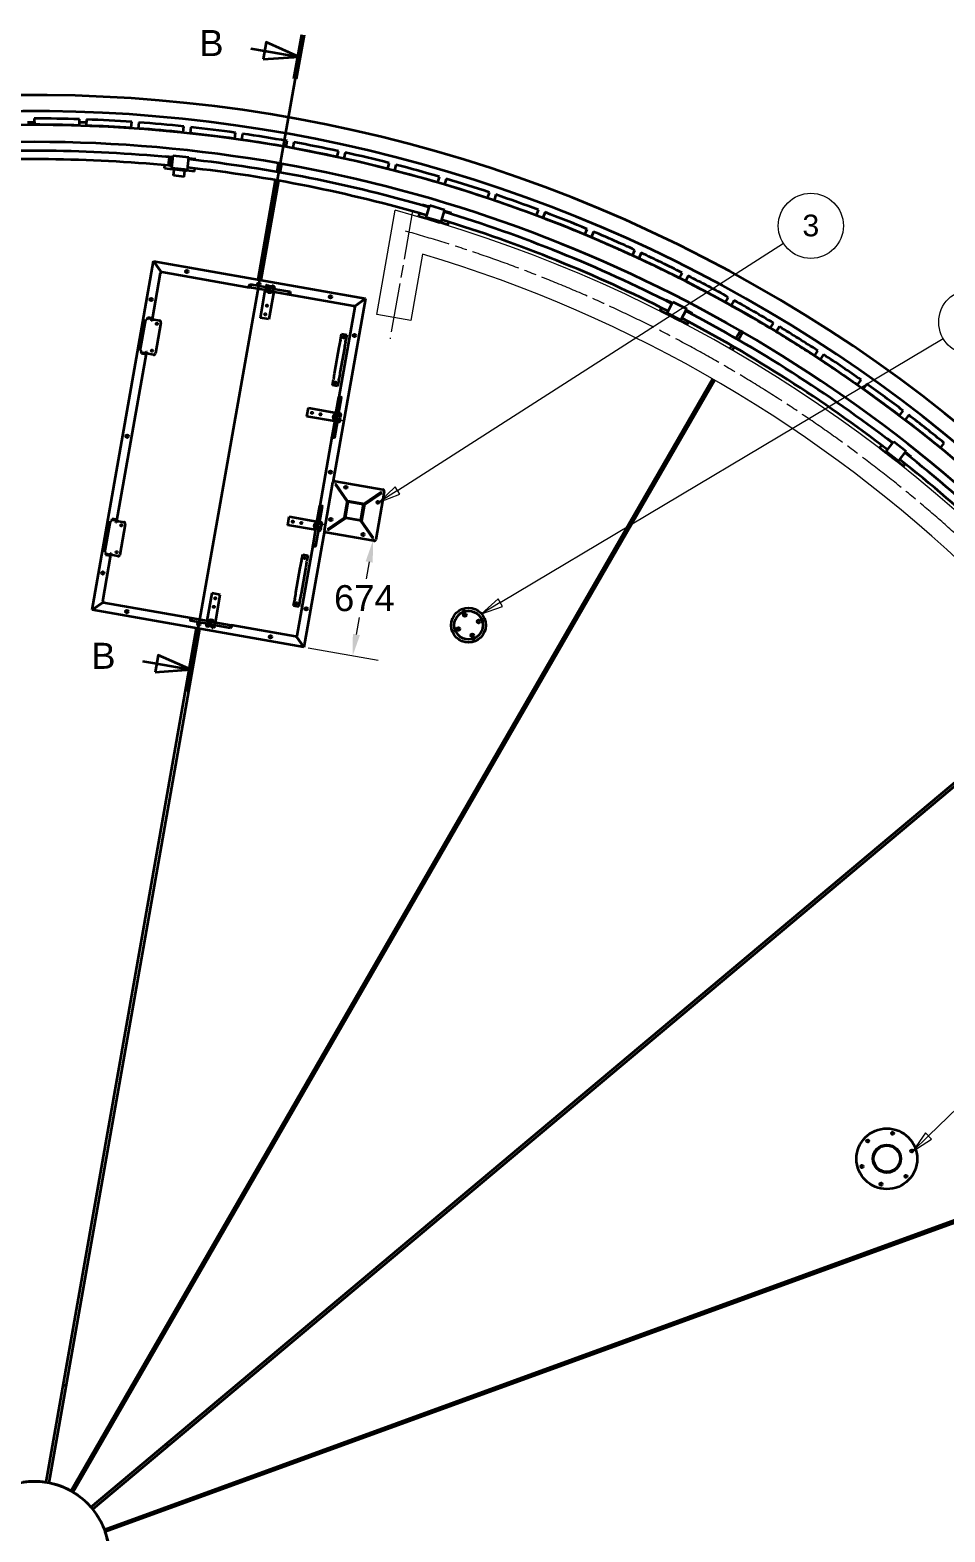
# Model space of a CAD drawing. Header units: millimetres. Extents: x 0 to 42050, y 0 to 29700.
# Drawn here: x 9742 to 15014, y 9618 to 18273 of the extents above; entities that cross this region are included whole.
import ezdxf

# ---------------------------------------------------------------- set-up
doc = ezdxf.new("R2010")
doc.units = ezdxf.units.MM
doc.header["$LTSCALE"] = 50
doc.linetypes.add('CHAIN', pattern=[0.3543, 0.2362, -0.0295, 0.0591, -0.0295])
for name, color, linetype, lineweight in [('Dimension', 7, 'Continuous', 18), ('Section Line', 7, 'CHAIN', 35), ('Symbol', 7, 'Continuous', 18), ('Visible', 7, 'Continuous', 35)]:
    doc.layers.add(name, color=color, linetype=linetype, lineweight=lineweight)
doc.layers.add('P_Cable Ducts (CD)', color=30, linetype='Continuous', lineweight=18, true_color=0xff7f00)
doc.layers.add('P_Condensate Centerline', color=40, linetype='CHAIN', lineweight=18, true_color=0xffbf00)
doc.styles.add('Note Text', font='arial.ttf')
doc.styles.add('Title', font='arial.ttf')
doc.dimstyles.new('Default - Method 2b', dxfattribs={"dimscale": 50, "dimtxt": 3, "dimasz": 2.5, "dimexe": 3, "dimexo": 0.5, "dimgap": 0.7, "dimtad": 0, "dimtoh": 1, "dimdec": 1, "dimrnd": 1e-08, "dimtxsty": 'Title', "dimcen": 0.09, "dimdle": 10, "dimclrd": 256, "dimclre": 256, "dimclrt": 7, "dimadec": 0, "dimazin": 2, "dimtfac": 0.833333, "dimtdec": 1, "dimtmove": 0, "dimatfit": 3, "dimfxl": 1, "dimtolj": 1, "dimlwd": -1, "dimlwe": -1, "dimarcsym": 0})

# ---------------------------------------------------------------- blocks, each defined once
blk = doc.blocks.new('2dTransSection2')
at = {"layer": 'Section Line', "linetype": 'CHAIN', "ltscale": 22.489637}
blk.add_line((226.26, 364.92), (212.91, 289.21), dxfattribs=at)
at = {"layer": 'Section Line', "linetype": 'Continuous'}
for p, q in [((222.04, 364.06), (221.7, 362.09)), ((225.81, 362.38), (222.04, 364.06)), ((220.27, 363.35), (221.87, 363.07)), ((221.7, 362.09), (225.81, 362.38)), ((221.87, 363.07), (225.81, 362.38)), ((207.81, 292.73), (209.42, 292.45)), ((209.59, 293.43), (209.24, 291.46)), ((213.36, 291.75), (209.59, 293.43)), ((209.24, 291.46), (213.36, 291.75)), ((209.42, 292.45), (213.36, 291.75))]:
    blk.add_line(p, q, dxfattribs=at)
at = {"layer": 'Section Line', "linetype": 'Continuous', "lineweight": 70}
for p, q in [((226.26, 364.92), (225.36, 359.83)), ((213.81, 294.3), (212.91, 289.21))]:
    blk.add_line(p, q, dxfattribs=at)
at = {"layer": 'Section Line', "linetype": 'Continuous', "flags": 128}
for points in [[(221.7, 362.09), (225.81, 362.38), (222.04, 364.06), (221.7, 362.09)], [(209.24, 291.46), (213.36, 291.75), (209.59, 293.43), (209.24, 291.46)]]:
    blk.add_lwpolyline(points, dxfattribs=at)
at = {"layer": 'Section Line'}
for points in [[(221.7, 362.09), (225.81, 362.38), (222.04, 364.06), (221.7, 362.09)], [(209.24, 291.46), (213.36, 291.75), (209.59, 293.43), (209.24, 291.46)]]:
    blk.add_solid(points, dxfattribs=at)
at = {"layer": 'Section Line', "char_height": 3, "attachment_point": 7, "style": 'Title'}
for insert in [(214.34, 362.46), (201.89, 291.84)]:
    blk.add_mtext('B', dxfattribs=dict(at, insert=insert))
blk = doc.blocks.new('Balloon5')
at = {"layer": 'Symbol'}
for p, q in [((237.18, 312.38), (281.67, 340.88)), ((236.91, 312.8), (235.08, 311.03)), ((237.18, 312.38), (235.08, 311.03)), ((235.08, 311.03), (237.45, 311.96)), ((237.45, 311.96), (236.91, 312.8))]:
    blk.add_line(p, q, dxfattribs=at)
at = {"layer": 'Symbol', "flags": 128}
blk.add_lwpolyline([(236.91, 312.8), (235.08, 311.03), (237.45, 311.96), (236.91, 312.8)], dxfattribs=at)
at = {"layer": 'Symbol'}
blk.add_circle((284.82, 342.9), 3.75, dxfattribs=at)
blk.add_solid([(236.91, 312.8), (235.08, 311.03), (237.45, 311.96), (236.91, 312.8)], dxfattribs=at)
at = {"layer": 'Symbol', "insert": (284.82, 342.92), "char_height": 2.5, "attachment_point": 5, "style": 'Note Text'}
blk.add_mtext('3', dxfattribs=at)
blk = doc.blocks.new('*D44')
at = {"layer": 'Defpoints', "color": 0, "transparency": 16777216}
for p in [(11717.9, 15330.8), (11717.9, 15330.8), (11320.1, 14716.5)]:
    blk.add_point(p, dxfattribs=at)
at = {"layer": 'Dimension', "transparency": 16777216}
for p, q in [((11696.1, 15207.7), (11679, 15110.5)), ((11622.5, 14790.1), (11639.7, 14887.3)), ((11344.7, 14712.2), (11748.5, 14641))]:
    blk.add_line(p, q, dxfattribs=at)
for points in [[(11675.6, 15211.3), (11716.7, 15204), (11717.9, 15330.8)], [(11602, 14793.7), (11643, 14786.5), (11600.8, 14667)]]:
    blk.add_solid(points, dxfattribs=at)
at = {"layer": 'Dimension', "color": 7, "transparency": 16777216, "insert": (11493.5, 14922.3), "char_height": 150, "attachment_point": 7, "style": 'Title'}
blk.add_mtext('\\A1;674', dxfattribs=at)
blk = doc.blocks.new('Balloon44')
at = {"layer": 'Symbol'}
for p, q in [((249.02, 299.47), (300.09, 329.9)), ((248.77, 299.9), (246.87, 298.19)), ((249.02, 299.47), (246.87, 298.19)), ((249.28, 299.04), (248.77, 299.9)), ((246.87, 298.19), (249.28, 299.04))]:
    blk.add_line(p, q, dxfattribs=at)
at = {"layer": 'Symbol', "flags": 128}
blk.add_lwpolyline([(248.77, 299.9), (246.87, 298.19), (249.28, 299.04), (248.77, 299.9)], dxfattribs=at)
at = {"layer": 'Symbol'}
for centre in [(303.31, 331.81), (310.81, 331.81)]:
    blk.add_circle(centre, 3.75, dxfattribs=at)
blk.add_solid([(248.77, 299.9), (246.87, 298.19), (249.28, 299.04), (248.77, 299.9)], dxfattribs=at)
at = {"layer": 'Symbol', "char_height": 2.5, "attachment_point": 5, "style": 'Note Text'}
for s, insert in [('19', (303.31, 331.83)), ('21', (310.81, 331.81))]:
    blk.add_mtext(s, dxfattribs=dict(at, insert=insert))
blk = doc.blocks.new('Balloon49')
at = {"layer": 'Symbol'}
for p, q in [((298.38, 238), (360.27, 298.01)), ((298.04, 238.36), (296.59, 236.26)), ((298.38, 238), (296.59, 236.26)), ((296.59, 236.26), (298.73, 237.64)), ((298.73, 237.64), (298.04, 238.36))]:
    blk.add_line(p, q, dxfattribs=at)
at = {"layer": 'Symbol', "flags": 128}
blk.add_lwpolyline([(298.04, 238.36), (296.59, 236.26), (298.73, 237.64), (298.04, 238.36)], dxfattribs=at)
at = {"layer": 'Symbol'}
blk.add_circle((362.95, 300.61), 3.75, dxfattribs=at)
blk.add_solid([(298.04, 238.36), (296.59, 236.26), (298.73, 237.64), (298.04, 238.36)], dxfattribs=at)
at = {"layer": 'Symbol', "insert": (362.95, 300.61), "char_height": 2.5, "attachment_point": 5, "style": 'Note Text'}
blk.add_mtext('17', dxfattribs=at)

msp = doc.modelspace()

# ---------------------------------------------------------------- linework, layer by layer
at = {"layer": 'P_Cable Ducts (CD)'}
for p, q in [((11739.4, 16633.72), (11845.44, 17235.1)), ((11951.91, 17204.99), (11845.44, 17235.1)), ((12003.83, 16981.65), (11936.36, 16598.99)), ((11936.36, 16598.99), (11739.4, 16633.72))]:
    msp.add_line(p, q, dxfattribs=at)
for radius, start, end in [(8030, 304.017858, 74.209996), (7830, 18.844238, 73.39969)]:
    msp.add_arc((9766.85, 9477.99), radius, start, end, dxfattribs=at)
at = {"layer": 'P_Condensate Centerline', "ltscale": 23.990969}
msp.add_line((11946.34, 17231.47), (11816.17, 16493.25), dxfattribs=at)
for start, end in [(340.336504, 74.351842), (205.648158, 21.225769), (255.589818, 21.225769)]:
    msp.add_arc((9766.85, 9477.99), 7930, start, end, dxfattribs=at)
at = {"layer": 'Visible'}
for p, q in [((9766.4, 17762.99), (9766.48, 17727.99)), ((10026.07, 17723.92), (10027.26, 17758.9)), ((10067.23, 17757.55), (10066.05, 17722.57)), ((10325.32, 17709.07), (10327.77, 17743.98)), ((9766.45, 17740.08), (9726.45, 17740.08)), ((10066.64, 17740.08), (10026.62, 17740.08)), ((10367.67, 17741.18), (10365.22, 17706.27)), ((10623.83, 17683.36), (10627.55, 17718.17)), ((10667.32, 17713.91), (10663.6, 17679.11)), ((10921.21, 17646.83), (10926.19, 17681.48)), ((10965.78, 17675.79), (10960.8, 17641.14)), ((11217.07, 17599.53), (11223.3, 17633.97)), ((11262.66, 17626.84), (11256.43, 17592.4)), ((11511.01, 17541.52), (11518.49, 17575.71)), ((10516.52, 17476.91), (10518.27, 17493.7)), ((10523.3, 17541.74), (10523.8, 17546.53)), ((10523.8, 17546.53), (10564.58, 17542.26)), ((10540.07, 17491.63), (10544.71, 17539.7)), ((10540.42, 17495.26), (10541.34, 17494.59)), ((10544.37, 17536.07), (10542.39, 17515.67)), ((10544.37, 17536.07), (10544.36, 17536.07)), ((10544.37, 17536.07), (10545.41, 17536.55)), ((10547.37, 17494.58), (10546.34, 17494.11)), ((10547.02, 17490.95), (10551.7, 17539.03)), ((10551.33, 17535.39), (10549.36, 17514.99)), ((10551.33, 17535.39), (10550.4, 17536.06)), ((10551.34, 17535.39), (10551.33, 17535.39)), ((10558.81, 17477.51), (10566.41, 17550.12)), ((10565.57, 17542.16), (10564.58, 17542.26)), ((10566.41, 17550.12), (10655.92, 17540.75)), ((10648.32, 17468.15), (10655.92, 17540.75)), ((10656.08, 17532.69), (10655.09, 17532.79)), ((10696.86, 17528.42), (10656.08, 17532.69)), ((10696.36, 17523.63), (10696.86, 17528.42)), ((11165.37, 17455.48), (11174.2, 17505.56)), ((11189.96, 17502.78), (11181.13, 17452.71)), ((11557.57, 17567.16), (11550.09, 17532.97)), ((11802.66, 17472.87), (11811.37, 17506.76)), ((11850.11, 17496.8), (11841.39, 17462.9)), ((10516.52, 17476.91), (10563.26, 17472.02)), ((10648.32, 17468.15), (10558.81, 17477.51)), ((10563.78, 17476.99), (10563.26, 17472.02)), ((10572.21, 17471.08), (10563.26, 17472.02)), ((10566.77, 17476.68), (10566.56, 17474.69)), ((10572.52, 17474.07), (10566.56, 17474.69)), ((10568.36, 17434.28), (10571.9, 17468.1)), ((10630.02, 17427.83), (10568.36, 17434.28)), ((10572.21, 17471.08), (10571.9, 17468.1)), ((10572.21, 17471.08), (10633.88, 17464.63)), ((10634.19, 17467.61), (10572.52, 17474.07)), ((10630.02, 17427.83), (10633.56, 17461.65)), ((10633.56, 17461.65), (10633.88, 17464.63)), ((10633.88, 17464.63), (10642.83, 17463.69)), ((10634.19, 17467.61), (10640.15, 17466.99)), ((10640.36, 17468.98), (10640.15, 17466.99)), ((10643.35, 17468.67), (10642.83, 17463.69)), ((10689.57, 17458.8), (10642.83, 17463.69)), ((10689.57, 17458.8), (10691.33, 17475.59)), ((11055.89, 16834.56), (11156.99, 17407.92)), ((11172.74, 17405.14), (11071.65, 16831.78)), ((12091.61, 17393.67), (12101.56, 17427.23)), ((12139.91, 17415.87), (12129.97, 17382.31)), ((12377.51, 17304.04), (12388.66, 17337.21)), ((12426.58, 17324.46), (12415.42, 17291.29)), ((11134.64, 17281.19), (11150.34, 17278.07)), ((12001.68, 17262.71), (12003.06, 17267.32)), ((12003.06, 17267.32), (12042.35, 17255.59)), ((12024.7, 17193.02), (12045.6, 17262.97)), ((12043.31, 17255.3), (12042.35, 17255.59)), ((12045.6, 17262.97), (12131.83, 17237.2)), ((12110.93, 17167.26), (12131.83, 17237.2)), ((12130.5, 17229.25), (12129.54, 17229.54)), ((12169.78, 17217.52), (12130.5, 17229.25)), ((12659.96, 17204.08), (12672.31, 17236.83)), ((11983.03, 17200.25), (11987.86, 17216.42)), ((11983.03, 17200.25), (12028.06, 17186.8)), ((12110.93, 17167.26), (12024.7, 17193.02)), ((12029.49, 17191.59), (12028.06, 17186.8)), ((12036.68, 17184.22), (12028.06, 17186.8)), ((12032.37, 17190.73), (12031.79, 17188.81)), ((12037.54, 17187.1), (12031.79, 17188.81)), ((12035.66, 17180.81), (12035.82, 17181.35)), ((12036.68, 17184.22), (12035.82, 17181.35)), ((12036.68, 17184.22), (12096.09, 17166.47)), ((12096.95, 17169.35), (12037.54, 17187.1)), ((12095.07, 17163.06), (12095.23, 17163.6)), ((12095.23, 17163.6), (12096.09, 17166.47)), ((12096.09, 17166.47), (12104.71, 17163.9)), ((12096.95, 17169.35), (12102.7, 17167.63)), ((12103.27, 17169.55), (12102.7, 17167.63)), ((12106.14, 17168.69), (12104.71, 17163.9)), ((12149.75, 17150.44), (12104.71, 17163.9)), ((12149.75, 17150.44), (12154.58, 17166.62)), ((12168.4, 17212.9), (12169.78, 17217.52)), ((12709.74, 17222.71), (12697.38, 17189.96)), ((12938.59, 17093.93), (12952.13, 17126.21)), ((12989.01, 17110.74), (12975.48, 17078.47)), ((13213.04, 16973.74), (13227.74, 17005.51)), ((13264.04, 16988.71), (13249.35, 16956.95)), ((10098.94, 14931.83), (10453.19, 16940.83)), ((10500.23, 16873.64), (10453.19, 16940.83)), ((10453.19, 16940.83), (11674.35, 16725.51)), ((10453.19, 16940.83), (10500.23, 16873.64)), ((10499.89, 16876.75), (10500.41, 16879.7)), ((10501.28, 16879.55), (10500.23, 16873.64)), ((10501.28, 16879.55), (10500.41, 16879.7)), ((10501.28, 16879.55), (11007.28, 16790.33)), ((10447.01, 16606.32), (10494.32, 16874.68)), ((10494.48, 16875.55), (10494.32, 16874.68)), ((10500.23, 16873.64), (10494.32, 16874.68)), ((10497.43, 16875.03), (10494.48, 16875.55)), ((10497.28, 16874.16), (10497.43, 16875.03)), ((10500.75, 16876.6), (10499.89, 16876.75)), ((11106.43, 16789.09), (11010.06, 16806.09)), ((11099.86, 16790.25), (11101.25, 16798.13)), ((11107.04, 16802.19), (11117.88, 16800.28)), ((11117.88, 16800.28), (11117.33, 16797.18)), ((11135.06, 16794.06), (11135.6, 16797.15)), ((11135.6, 16797.15), (11146.44, 16795.24)), ((11139.28, 16803.61), (11138.07, 16796.72)), ((11139.28, 16803.61), (11143.22, 16802.91)), ((11142, 16796.02), (11143.22, 16802.91)), ((13482.95, 16843.67), (13498.79, 16874.88)), ((13534.46, 16856.77), (13518.62, 16825.56)), ((11103.65, 16773.34), (11007.28, 16790.33)), ((11068.95, 16614.96), (11097.08, 16774.49)), ((11146.32, 16765.81), (11118.19, 16606.27)), ((11139.76, 16766.97), (11236.13, 16749.98)), ((11142.53, 16782.73), (11238.9, 16765.73)), ((11150.49, 16789.45), (11149.1, 16781.57)), ((11152.6, 16785.03), (11149.8, 16785.52)), ((11152.55, 16780.96), (11153.17, 16784.48)), ((11153.17, 16784.48), (11153.16, 16784.52)), ((11236.13, 16749.98), (11608.2, 16684.37)), ((11674.35, 16725.51), (11487.5, 15665.86)), ((11674.35, 16725.51), (11610.63, 16680.9)), ((11610.63, 16680.9), (11674.35, 16725.51)), ((13402.95, 16715.05), (13405.16, 16719.33)), ((13405.16, 16719.33), (13441.6, 16700.53)), ((13412.68, 16642.31), (13446.15, 16707.18)), ((13446.15, 16707.18), (13526.14, 16665.92)), ((13747.95, 16703.87), (13764.92, 16734.49)), ((13799.9, 16715.1), (13782.94, 16684.49)), ((11103.81, 16688.01), (11110.42, 16686.85)), ((11613.07, 16677.42), (11521.41, 16157.63)), ((11607.16, 16678.46), (11608.2, 16684.37)), ((11613.07, 16677.42), (11607.16, 16678.46)), ((11610.63, 16680.9), (11607.68, 16681.42)), ((11609.06, 16684.22), (11608.2, 16684.37)), ((11608.54, 16681.26), (11609.06, 16684.22)), ((11610.11, 16677.94), (11610.63, 16680.9)), ((11610.26, 16678.81), (11613.22, 16678.29)), ((11613.07, 16677.42), (11613.22, 16678.29)), ((13373.06, 16657.12), (13380.8, 16672.12)), ((13373.06, 16657.12), (13414.83, 16635.57)), ((13492.66, 16601.04), (13412.68, 16642.31)), ((13417.13, 16640.02), (13414.83, 16635.57)), ((13422.83, 16631.45), (13414.83, 16635.57)), ((13419.79, 16638.64), (13418.87, 16636.86)), ((13424.21, 16634.11), (13418.87, 16636.86)), ((13421.2, 16628.28), (13421.46, 16628.78)), ((13422.83, 16631.45), (13421.46, 16628.78)), ((13422.83, 16631.45), (13477.93, 16603.02)), ((13479.31, 16605.68), (13424.21, 16634.11)), ((13442.49, 16700.07), (13441.6, 16700.53)), ((13492.66, 16601.04), (13526.14, 16665.92)), ((13523.36, 16658.35), (13522.47, 16658.81)), ((13559.79, 16639.55), (13523.36, 16658.35)), ((13557.58, 16635.27), (13559.79, 16639.55)), ((10377.23, 16423.67), (10409.18, 16604.87)), ((10417.06, 16603.48), (10409.18, 16604.87)), ((10417.06, 16603.48), (10418.45, 16611.36)), ((10425.41, 16610.13), (10418.45, 16611.36)), ((10419.43, 16611.19), (10420.47, 16617.1)), ((10446.08, 16612.58), (10420.47, 16617.1)), ((10439.06, 16607.73), (10425.41, 16610.13)), ((10443.07, 16607.02), (10439.06, 16607.73)), ((10441.33, 16597.17), (10441.68, 16599.14)), ((10445.27, 16596.48), (10441.33, 16597.17)), ((10443.07, 16607.02), (10441.68, 16599.14)), ((10445.04, 16606.67), (10443.07, 16607.02)), ((10445.04, 16606.67), (10446.08, 16612.58)), ((10445.04, 16606.67), (10447.01, 16606.32)), ((10447.01, 16606.32), (10445.27, 16596.48)), ((10446.08, 16612.58), (10448.05, 16612.23)), ((10447.01, 16606.32), (10487.38, 16599.2)), ((10495.49, 16587.62), (10464.24, 16410.35)), ((11118.19, 16606.27), (11068.95, 16614.96)), ((13476.3, 16599.85), (13476.55, 16600.35)), ((13476.55, 16600.35), (13477.93, 16603.02)), ((13477.93, 16603.02), (13485.93, 16598.89)), ((13479.31, 16605.68), (13484.64, 16602.93)), ((13485.55, 16604.71), (13484.64, 16602.93)), ((13488.22, 16603.34), (13485.93, 16598.89)), ((13527.7, 16577.34), (13485.93, 16598.89)), ((13527.7, 16577.34), (13535.44, 16592.34)), ((13809.5, 16496.06), (13834.92, 16540.1)), ((13848.78, 16532.1), (13823.35, 16488.06)), ((14007.71, 16554.55), (14025.77, 16584.53)), ((14060.03, 16563.88), (14041.97, 16533.9)), ((11498.24, 16302.62), (11523.43, 16445.51)), ((11523.43, 16445.51), (11524.94, 16454.04)), ((11524.94, 16454.04), (11529.93, 16482.33)), ((11530.68, 16486.6), (11529.93, 16482.33)), ((11530.68, 16486.6), (11536.97, 16522.28)), ((11536.97, 16522.28), (11566.51, 16517.07)), ((11554.48, 16448.83), (11552.98, 16440.3)), ((11559.47, 16477.12), (11554.48, 16448.83)), ((11559.47, 16477.12), (11560.22, 16481.39)), ((11566.51, 16517.07), (11560.22, 16481.39)), ((13774.92, 16436.17), (13785.35, 16454.23)), ((13799.2, 16446.23), (13788.78, 16428.17)), ((10242.27, 15445.24), (10412.28, 16409.36)), ((10377.23, 16423.67), (10385.11, 16422.28)), ((10383.66, 16408.32), (10384.7, 16414.23)), ((10409.26, 16403.8), (10383.66, 16408.32)), ((10385.11, 16422.28), (10383.72, 16414.4)), ((10390.68, 16413.17), (10383.72, 16414.4)), ((10404.33, 16410.76), (10390.68, 16413.17)), ((10408.34, 16410.06), (10404.33, 16410.76)), ((10408.34, 16410.06), (10409.73, 16417.94)), ((10410.31, 16409.71), (10408.34, 16410.06)), ((10409.26, 16403.8), (10410.31, 16409.71)), ((10409.26, 16403.8), (10411.23, 16403.45)), ((10409.73, 16417.94), (10410.07, 16419.91)), ((10410.07, 16419.91), (10414.01, 16419.21)), ((10410.31, 16409.71), (10412.28, 16409.36)), ((10414.01, 16419.21), (10412.28, 16409.36)), ((10452.65, 16402.24), (10412.28, 16409.36)), ((11552.98, 16440.3), (11527.78, 16297.41)), ((14261.87, 16395.89), (14281.01, 16425.2)), ((14314.5, 16403.32), (14295.35, 16374.02)), ((11491.74, 16265.79), (11496.73, 16294.09)), ((11496.73, 16294.09), (11498.24, 16302.62)), ((11526.28, 16288.88), (11521.29, 16260.58)), ((11527.78, 16297.41), (11526.28, 16288.88)), ((9975.84, 9855.97), (13674.92, 16262.97)), ((13688.78, 16254.97), (9989.7, 9847.97)), ((11484.7, 16225.85), (11490.99, 16261.53)), ((11514.25, 16220.64), (11484.7, 16225.85)), ((11491.74, 16265.79), (11490.99, 16261.53)), ((11520.54, 16256.32), (11514.25, 16220.64)), ((11520.54, 16256.32), (11521.29, 16260.58)), ((14510.1, 16228.11), (14530.29, 16256.7)), ((14562.96, 16233.62), (14542.77, 16205.04)), ((11504.42, 16061.26), (11521.41, 16157.63)), ((11520.18, 16058.48), (11537.17, 16154.85)), ((11337.36, 16046.71), (11346.04, 16095.96)), ((11496.9, 16018.58), (11337.36, 16046.71)), ((11346.04, 16095.96), (11505.58, 16067.82)), ((11363.21, 16063.74), (11364.51, 16071.11)), ((11370.26, 16069.17), (11369.27, 16063.6)), ((11498.05, 16025.15), (11481.06, 15928.78)), ((11513.81, 16022.37), (11496.82, 15926)), ((11512.04, 16012.36), (11515.57, 16011.74)), ((11520.53, 16014.42), (11512.65, 16015.81)), ((11515.57, 16011.74), (11515.69, 16012.38)), ((11515.57, 16011.74), (11515.57, 16011.74)), ((11516.18, 16015.18), (11515.69, 16012.38)), ((11521.33, 16065.05), (11529.21, 16063.66)), ((11525.14, 16029.85), (11528.23, 16029.31)), ((11528.23, 16029.31), (11526.32, 16018.47)), ((11527.1, 16022.9), (11534, 16021.69)), ((11534.69, 16025.63), (11527.8, 16026.84)), ((11531.36, 16047.03), (11528.27, 16047.58)), ((11533.27, 16057.86), (11531.36, 16047.03)), ((11534.69, 16025.63), (11534, 16021.69)), ((14752.07, 16051.43), (14773.29, 16079.27)), ((14805.1, 16055.02), (14783.89, 16027.18)), ((11481.06, 15928.78), (11410.97, 15531.29)), ((14638.67, 15866.27), (14649.05, 15879.58)), ((14638.67, 15866.27), (14675.73, 15837.37)), ((14674.86, 15844.39), (14719.75, 15901.95)), ((14745.83, 15789.04), (14674.86, 15844.39)), ((14678.8, 15841.31), (14675.73, 15837.37)), ((14678.75, 15917.67), (14681.71, 15921.47)), ((14681.17, 15839.47), (14679.94, 15837.89)), ((14681.71, 15921.47), (14714.05, 15896.26)), ((14714.83, 15895.64), (14714.05, 15896.26)), ((14719.75, 15901.95), (14790.72, 15846.6)), ((14745.83, 15789.04), (14790.72, 15846.6)), ((14786.59, 15839.68), (14785.8, 15840.29)), ((14818.92, 15814.46), (14786.59, 15839.68)), ((14987.47, 15866.08), (15009.69, 15893.12)), ((14682.82, 15831.83), (14675.73, 15837.37)), ((14684.67, 15834.2), (14679.94, 15837.89)), ((14680.64, 15829.03), (14680.98, 15829.47)), ((14682.82, 15831.83), (14680.98, 15829.47)), ((14682.82, 15831.83), (14731.71, 15793.7)), ((14733.56, 15796.07), (14684.67, 15834.2)), ((14729.53, 15790.9), (14729.87, 15791.34)), ((14729.87, 15791.34), (14731.71, 15793.7)), ((14731.71, 15793.7), (14738.81, 15788.17)), ((14733.56, 15796.07), (14738.29, 15792.38)), ((14739.52, 15793.96), (14738.29, 15792.38)), ((14741.89, 15792.11), (14738.81, 15788.17)), ((14775.87, 15759.27), (14738.81, 15788.17)), ((14775.87, 15759.27), (14786.25, 15772.58)), ((14815.96, 15810.67), (14818.92, 15814.46)), ((11438.88, 15390.11), (11487.5, 15665.86)), ((11499.09, 15673.97), (11774.83, 15625.35)), ((11503.25, 15657.17), (11499.15, 15654.3)), ((11499.15, 15654.3), (11569.33, 15554.07)), ((11571.53, 15559.65), (11503.25, 15657.17)), ((11765.18, 15610.98), (11667.66, 15542.7)), ((11667.81, 15536.7), (11768.04, 15606.89)), ((11782.94, 15613.76), (11734.32, 15338.02)), ((11768.04, 15606.89), (11765.18, 15610.98)), ((11393.98, 15434.92), (11410.97, 15531.29)), ((11409.74, 15432.14), (11426.73, 15528.51)), ((11552.99, 15461.38), (11570.35, 15559.86)), ((11573.6, 15555.22), (11557.62, 15464.62)), ((11570.35, 15559.86), (11668.84, 15542.49)), ((11664.2, 15539.25), (11573.6, 15555.22)), ((11648.23, 15448.65), (11664.2, 15539.25)), ((11668.84, 15542.49), (11651.47, 15444.01)), ((10172.5, 15262.58), (10204.45, 15443.78)), ((10212.33, 15442.39), (10204.45, 15443.78)), ((10212.33, 15442.39), (10213.71, 15450.27)), ((10220.68, 15449.04), (10213.71, 15450.27)), ((10214.7, 15450.1), (10215.74, 15456.01)), ((10241.35, 15451.49), (10215.74, 15456.01)), ((10234.32, 15446.64), (10220.68, 15449.04)), ((10238.33, 15445.93), (10234.32, 15446.64)), ((10236.6, 15436.08), (10236.95, 15438.05)), ((10240.54, 15435.39), (10236.6, 15436.08)), ((10238.33, 15445.93), (10236.95, 15438.05)), ((10240.3, 15445.58), (10238.33, 15445.93)), ((10240.3, 15445.58), (10241.35, 15451.49)), ((10240.3, 15445.58), (10242.27, 15445.24)), ((10242.27, 15445.24), (10240.54, 15435.39)), ((10241.35, 15451.49), (10243.32, 15451.15)), ((10242.27, 15445.24), (10282.65, 15438.12)), ((10290.76, 15426.53), (10259.51, 15249.27)), ((11226.92, 15420.38), (11235.6, 15469.62)), ((11386.46, 15392.25), (11226.92, 15420.38)), ((11235.6, 15469.62), (11395.14, 15441.49)), ((11252.77, 15437.41), (11254.07, 15444.78)), ((11259.82, 15442.83), (11258.83, 15437.26)), ((11410.89, 15438.71), (11418.77, 15437.32)), ((11415.02, 15441.53), (11411.5, 15442.16)), ((11414.42, 15438.09), (11414.92, 15440.89)), ((11414.92, 15440.89), (11415.03, 15441.53)), ((11415.02, 15441.53), (11415.03, 15441.53)), ((11420.92, 15420.69), (11417.83, 15421.24)), ((11422.83, 15431.53), (11420.92, 15420.69)), ((11421.35, 15423.16), (11428.25, 15421.94)), ((11428.94, 15425.88), (11422.05, 15427.1)), ((11428.94, 15425.88), (11428.25, 15421.94)), ((11553.2, 15462.55), (11455.68, 15394.27)), ((11458.55, 15390.18), (11558.78, 15460.36)), ((11651.47, 15444.01), (11552.99, 15461.38)), ((11557.62, 15464.62), (11648.23, 15448.65)), ((11645.68, 15445.03), (11715.86, 15344.8)), ((11719.96, 15347.67), (11651.68, 15445.19)), ((11438.88, 15390.11), (11320.11, 14716.5)), ((11387.61, 15398.81), (11370.62, 15302.44)), ((11403.37, 15396.04), (11386.38, 15299.67)), ((11410.09, 15388.08), (11402.21, 15389.47)), ((11414.7, 15403.51), (11417.79, 15402.97)), ((11417.79, 15402.97), (11415.88, 15392.13)), ((11722.74, 15329.9), (11446.99, 15378.53)), ((11455.68, 15394.27), (11458.55, 15390.18)), ((11715.86, 15344.8), (11719.96, 15347.67)), ((10160.23, 14979.91), (10207.54, 15248.27)), ((10172.5, 15262.58), (10180.37, 15261.19)), ((10178.93, 15247.23), (10179.97, 15253.14)), ((10204.53, 15242.71), (10178.93, 15247.23)), ((10180.37, 15261.19), (10178.99, 15253.31)), ((10185.95, 15252.08), (10178.99, 15253.31)), ((10199.6, 15249.68), (10185.95, 15252.08)), ((10203.61, 15248.97), (10199.6, 15249.68)), ((10203.61, 15248.97), (10204.99, 15256.85)), ((10205.57, 15248.62), (10203.61, 15248.97)), ((10204.53, 15242.71), (10205.57, 15248.62)), ((10204.53, 15242.71), (10206.5, 15242.37)), ((10204.99, 15256.85), (10205.34, 15258.82)), ((10205.34, 15258.82), (10209.28, 15258.12)), ((10205.57, 15248.62), (10207.54, 15248.27)), ((10209.28, 15258.12), (10207.54, 15248.27)), ((10247.92, 15241.16), (10207.54, 15248.27)), ((11370.62, 15302.44), (11278.97, 14782.65)), ((11306.5, 15215.21), (11312.79, 15250.89)), ((11312.79, 15250.89), (11342.33, 15245.68)), ((11342.33, 15245.68), (11336.04, 15210)), ((11274.06, 15031.23), (11299.25, 15174.12)), ((11299.25, 15174.12), (11300.76, 15182.65)), ((11300.76, 15182.65), (11305.75, 15210.95)), ((11328.8, 15168.91), (11303.6, 15026.02)), ((11306.5, 15215.21), (11305.75, 15210.95)), ((11330.3, 15177.44), (11328.8, 15168.91)), ((11335.29, 15205.74), (11330.3, 15177.44)), ((11335.29, 15205.74), (11336.04, 15210)), ((10098.94, 14931.83), (10166.13, 14978.87)), ((10166.13, 14978.87), (10098.94, 14931.83)), ((10160.23, 14979.91), (10160.07, 14979.05)), ((10163.03, 14978.53), (10160.07, 14979.05)), ((10160.23, 14979.91), (10166.13, 14978.87)), ((10163.18, 14979.39), (10163.03, 14978.53)), ((10164.75, 14976.07), (10164.23, 14973.12)), ((10164.23, 14973.12), (10165.09, 14972.96)), ((10165.61, 14975.92), (10164.75, 14976.07)), ((10166.13, 14978.87), (10165.09, 14972.96)), ((10789.03, 15027.45), (10760.9, 14867.91)), ((10838.27, 15018.76), (10789.03, 15027.45)), ((10810.14, 14859.22), (10838.27, 15018.76)), ((11260.52, 14954.46), (11266.81, 14990.14)), ((11267.56, 14994.41), (11266.81, 14990.14)), ((11267.56, 14994.41), (11272.55, 15022.7)), ((11272.55, 15022.7), (11274.06, 15031.23)), ((11296.36, 14984.93), (11290.07, 14949.25)), ((11296.36, 14984.93), (11297.11, 14989.2)), ((11302.1, 15017.49), (11297.11, 14989.2)), ((11303.6, 15026.02), (11302.1, 15017.49)), ((11320.11, 14716.5), (10098.94, 14931.83)), ((10671.1, 14883.74), (10165.09, 14972.96)), ((11290.07, 14949.25), (11260.52, 14954.46)), ((9833.96, 9904.66), (10701.65, 14825.55)), ((10717.4, 14822.77), (9849.72, 9901.88)), ((10764.69, 14850.99), (10668.32, 14867.98)), ((10767.47, 14866.75), (10671.1, 14883.74)), ((10758.12, 14852.15), (10756.73, 14844.27)), ((10760.79, 14838.48), (10771.62, 14836.57)), ((10771.62, 14836.57), (10772.17, 14839.66)), ((10789.89, 14836.53), (10789.35, 14833.44)), ((10789.35, 14833.44), (10800.18, 14831.53)), ((10791.81, 14833.01), (10790.6, 14826.12)), ((10794.53, 14825.42), (10790.6, 14826.12)), ((10794.53, 14825.42), (10795.75, 14832.31)), ((10800.79, 14844.63), (10897.16, 14827.63)), ((10803.57, 14860.38), (10899.94, 14843.39)), ((10805.97, 14835.59), (10807.36, 14843.47)), ((10806.74, 14839.94), (10809.54, 14839.44)), ((10809.54, 14839.44), (10810.18, 14839.33)), ((10810.19, 14839.34), (10810.18, 14839.33)), ((10810.19, 14839.34), (10810.81, 14842.86)), ((11272.02, 14777.78), (10899.94, 14843.39)), ((11272.02, 14777.78), (11273.06, 14783.69)), ((11272.02, 14777.78), (11272.88, 14777.63)), ((11272.54, 14780.74), (11275.49, 14780.22)), ((11273.4, 14780.59), (11272.88, 14777.63)), ((11273.06, 14783.69), (11278.97, 14782.65)), ((11275.49, 14780.22), (11276.01, 14783.17)), ((11275.49, 14780.22), (11320.11, 14716.5)), ((11320.11, 14716.5), (11275.49, 14780.22)), ((11275.86, 14782.31), (11278.81, 14781.78)), ((11278.81, 14781.78), (11278.97, 14782.65)), ((10092.51, 9761.7), (15759.83, 14517.15)), ((15770.12, 14504.89), (10102.8, 9749.44)), ((10169.91, 9633.21), (17121.9, 12163.53)), ((17127.38, 12148.49), (10175.38, 9618.17))]:
    msp.add_line(p, q, dxfattribs=at)
for centre, radius in [((9766.85, 9477.99), 8250), ((10645.81, 16881.48), 8), ((11059.43, 16808.55), 8), ((11123.09, 16778.03), 20), ((10439.6, 16719.83), 8), ((11123.09, 16778.03), 8), ((11473.04, 16735.62), 8), ((11097.91, 16635.23), 4.5), ((11106.6, 16684.47), 4.5), ((10472.32, 16580.03), 4.5), ((11548.62, 16501.95), 4.5), ((11611.52, 16513.19), 8), ((10445.06, 16425.41), 4.5), ((11502.6, 16240.97), 4.5), ((11366.32, 16066.99), 4.5), ((11415.56, 16058.31), 4.5), ((11509.12, 16041.81), 20), ((11509.12, 16041.81), 8), ((10300.69, 15931.99), 8), ((11472.61, 15725.35), 8), ((11561.22, 15637.63), 7.25), ((11746.6, 15551.63), 7.25), ((10267.59, 15418.94), 4.5), ((11255.88, 15440.66), 4.5), ((11305.12, 15431.97), 4.5), ((11398.67, 15415.48), 20), ((11398.67, 15415.48), 8), ((11475.22, 15452.24), 7.25), ((11660.61, 15366.25), 7.25), ((10240.33, 15264.33), 4.5), ((11324.44, 15230.56), 4.5), ((10161.77, 15144.14), 8), ((10809.31, 14998.48), 4.5), ((11278.42, 14969.58), 4.5), ((10300.25, 14921.72), 8), ((10800.63, 14949.24), 4.5), ((11333.69, 14937.5), 8), ((12268.81, 14843.47), 100), ((12268.81, 14843.47), 82.5), ((12247.43, 14902.2), 9), ((12247.43, 14902.2), 8.75), ((10713.87, 14848.78), 8), ((10784.13, 14855.69), 20), ((10784.13, 14855.69), 8), ((12210.08, 14822.09), 9), ((12210.08, 14822.09), 8.75), ((12327.54, 14864.84), 9), ((12327.54, 14864.84), 8.75), ((11127.48, 14775.85), 8), ((12290.19, 14784.73), 9), ((12290.19, 14784.73), 8.75), ((14679.17, 11768.65), 175), ((14569, 11870.45), 7), ((14712.25, 11914.95), 7), ((14679.17, 11768.65), 80.5), ((14679.17, 11768.65), 80), ((14679.17, 11768.65), 76.1), ((14822.41, 11813.15), 7), ((14535.92, 11724.14), 7), ((14646.09, 11622.34), 7), ((14789.34, 11666.85), 7), ((9766.85, 9477.99), 431.86)]:
    msp.add_circle(centre, radius, dxfattribs=at)
for centre, radius, start, end in [((9766.85, 9477.99), 8420, 352.893014, 276.750813), ((9766.85, 9477.99), 8326.9, 5.718532, 276.329235), ((9766.85, 9477.99), 8285, 88.198844, 90.003145), ((9766.85, 9477.99), 8285, 86.11792, 87.92222), ((9766.85, 9477.99), 8250, 88.199431, 90.002558), ((9766.85, 9477.99), 8250, 86.118506, 87.921633), ((9766.85, 9477.99), 8250, 84.037581, 85.840708), ((9766.85, 9477.99), 8285, 84.036995, 85.841295), ((9766.85, 9477.99), 8250, 81.956657, 83.759783), ((9766.85, 9477.99), 8285, 81.95607, 83.76037), ((9766.85, 9477.99), 8285, 79.875145, 81.679445), ((9766.85, 9477.99), 8150, 80.056241, 99.943759), ((9766.85, 9477.99), 8099.15, 84.488702, 94.365555), ((9766.85, 9477.99), 8250, 79.875732, 81.678859), ((9766.85, 9477.99), 8250, 77.794807, 79.597934), ((9766.85, 9477.99), 8285, 77.79422, 79.598521), ((9766.85, 9477.99), 8050.85, 84.488702, 94.363645), ((10544.26, 17498.66), 5, 234.344149, 294.583588), ((10547.49, 17532), 5, 54.344149, 114.583588), ((9766.85, 9477.99), 8050.85, 84.345614, 84.439034), ((9766.85, 9477.99), 8099.15, 84.343704, 84.439034), ((9766.85, 9477.99), 8099.15, 73.685163, 83.707014), ((9766.85, 9477.99), 8150, 79.943759, 80.056241), ((9766.85, 9477.99), 8150, 60.056241, 79.943759), ((9766.85, 9477.99), 8250, 75.713882, 77.517009), ((9766.85, 9477.99), 8285, 75.713295, 77.517596), ((9766.85, 9477.99), 8285, 73.63237, 75.436671), ((9766.85, 9477.99), 8050.85, 73.687073, 83.705105), ((9766.85, 9477.99), 8250, 73.632957, 75.436084), ((9766.85, 9477.99), 8285, 71.551446, 73.355746), ((9766.85, 9477.99), 8250, 71.552032, 73.355159), ((9766.85, 9477.99), 8285, 69.470521, 71.274821), ((9766.85, 9477.99), 7870, 79.941758, 80.058242), ((9766.85, 9477.99), 8099.15, 63.026622, 73.048474), ((9766.85, 9477.99), 8250, 69.471107, 71.274234), ((9766.85, 9477.99), 8050.85, 63.028532, 73.046564), ((9766.85, 9477.99), 8250, 67.390183, 69.193309), ((9766.85, 9477.99), 8285, 67.389596, 69.193896), ((9766.85, 9477.99), 7695, 79.940433, 80.059567), ((9766.85, 9477.99), 8250, 65.309258, 67.112385), ((9766.85, 9477.99), 8285, 65.308671, 67.112971), ((9766.85, 9477.99), 8285, 63.227746, 65.032047), ((9766.85, 9477.99), 8250, 63.228333, 65.03146), ((11106.18, 16797.26), 5, 80, 170), ((11145.57, 16790.32), 5, 350, 80), ((9766.85, 9477.99), 8250, 61.147408, 62.950535), ((9766.85, 9477.99), 8285, 61.146821, 62.951122), ((9766.85, 9477.99), 8285, 59.065896, 60.870197), ((9766.85, 9477.99), 8099.15, 52.368082, 62.389933), ((9766.85, 9477.99), 8250, 59.066483, 60.86961), ((10485.65, 16589.36), 10, 350, 80), ((9766.85, 9477.99), 8050.85, 52.369991, 62.388023), ((9766.85, 9477.99), 8150, 59.943759, 60.056241), ((9766.85, 9477.99), 8150, 40.056241, 59.943759), ((9766.85, 9477.99), 8250, 56.985558, 58.788685), ((9766.85, 9477.99), 8285, 56.984972, 58.789272), ((11548.62, 16501.95), 4.5, 350.001886, 169.99813), ((10454.39, 16412.09), 10, 260, 350), ((9766.85, 9477.99), 8250, 54.904633, 56.70776), ((9766.85, 9477.99), 8285, 54.904047, 56.708347), ((9766.85, 9477.99), 8250, 52.823709, 54.626835), ((9766.85, 9477.99), 8285, 52.823122, 54.627422), ((9766.85, 9477.99), 7695, 59.940433, 60.059567), ((11521.4, 16019.34), 5, 260, 350), ((11528.34, 16058.73), 5, 350, 80), ((9766.85, 9477.99), 8250, 50.742784, 52.545911), ((9766.85, 9477.99), 8285, 50.742197, 52.546497), ((9766.85, 9477.99), 8050.85, 41.866319, 51.729482), ((9766.85, 9477.99), 8099.15, 41.866319, 51.731392), ((11497.35, 15664.12), 10, 80, 170), ((11773.1, 15615.5), 10, 350, 80), ((10280.91, 15428.27), 10, 350, 80), ((11417.9, 15432.39), 5, 350, 80), ((11410.96, 15393), 5, 260, 350), ((11448.73, 15388.37), 10, 170, 260), ((11724.47, 15339.75), 10, 260, 350), ((10249.66, 15251), 10, 260, 350), ((11278.42, 14969.59), 4.5, 170.001871, 349.998114), ((12241.45, 14918.64), 7, 38.600841, 181.399159), ((10761.66, 14843.4), 5, 170, 260), ((10801.05, 14836.46), 5, 260, 350), ((12193.64, 14816.1), 7, 128.600841, 271.399159), ((12343.99, 14870.83), 7, 308.600841, 91.399159), ((12296.17, 14768.29), 7, 218.600841, 1.399159), ((9766.85, 9477.99), 1000, 79.541629, 80.458371), ((9766.85, 9477.99), 1000, 59.541629, 60.458371), ((9766.85, 9477.99), 1000, 39.541629, 40.458371), ((9766.85, 9477.99), 431.91, 81.06132, 98.93868), ((9766.85, 9477.99), 431.91, 61.06132, 78.93868), ((9766.85, 9477.99), 431.91, 41.06132, 58.93868), ((9766.85, 9477.99), 1000, 19.541629, 20.458371), ((9766.85, 9477.99), 431.91, 21.06132, 38.93868), ((9766.85, 9477.99), 431.91, 1.06132, 18.93868)]:
    msp.add_arc(centre, radius, start, end, dxfattribs=at)
for centre, major_axis in [((11008.67, 16798.21), (1.39, 7.88)), ((11237.51, 16757.86), (-1.39, -7.88)), ((11529.29, 16156.24), (7.88, -1.39)), ((11488.94, 15927.39), (-7.88, 1.39)), ((11418.85, 15529.9), (7.88, -1.39)), ((11378.5, 15301.06), (-7.88, 1.39)), ((10669.71, 14875.86), (1.39, 7.88)), ((10898.55, 14835.51), (-1.39, -7.88))]:
    msp.add_ellipse(centre, major_axis=major_axis, ratio=0.4766825, dxfattribs=at)
for points, weights in [([(11152.6, 16785.03), (11152.69, 16782.84), (11152.49, 16780.97)], [1, 1.05441190223, 1.07054785358]), ([(11153.16, 16784.52), (11153.13, 16784.71), (11152.6, 16785.03)], [1.07609286977, 1.06748821141, 1]), ([(11515.69, 16012.38), (11513.75, 16012.32), (11512.06, 16012.46)], [1, 1.0459492628, 1.06460276084]), ([(11411.48, 15442.05), (11413.12, 15441.61), (11414.92, 15440.89)], [1.06460276084, 1.0459492628, 1]), ([(10810.71, 14842.88), (10810.27, 14841.25), (10809.54, 14839.44)], [1.06460276084, 1.0459492628, 1])]:
    msp.add_rational_spline(points, weights, degree=2, dxfattribs=at)

# ---------------------------------------------------------------- block references
at = {"layer": 'Section Line', "xscale": 50, "yscale": 50, "zscale": 50}
msp.add_blockref('2dTransSection2', (0, 0), dxfattribs=at)
at = {"layer": 'Symbol', "xscale": 50, "yscale": 50, "zscale": 50}
for name in ['Balloon5', 'Balloon44', 'Balloon49']:
    msp.add_blockref(name, (0, 0), dxfattribs=at)

# ---------------------------------------------------------------- dimensions: what is measured, and where the dimension line sits
at = {"layer": 'Dimension'}
dim = msp.add_linear_dim(base=(11717.85, 15330.77), p1=(11320.11, 14716.5), p2=(11717.85, 15330.77), angle=80, dimstyle='Default - Method 2b', override={"dimgap": 0.7, "dimtih": 1, "dimdec": 1, "dimse2": 1, "dimtol": 0, "dimlim": 0, "dimtp": 0, "dimtm": 0, "dimtdec": 1, "dimtofl": 0, "dimatfit": 1}, dxfattribs=at)
dim.commit()
dim.dimension.update_dxf_attribs({"geometry": '*D44', "text_midpoint": (11659.33, 14998.89), "dimtype": 160})

doc.saveas('drawing.dxf')
